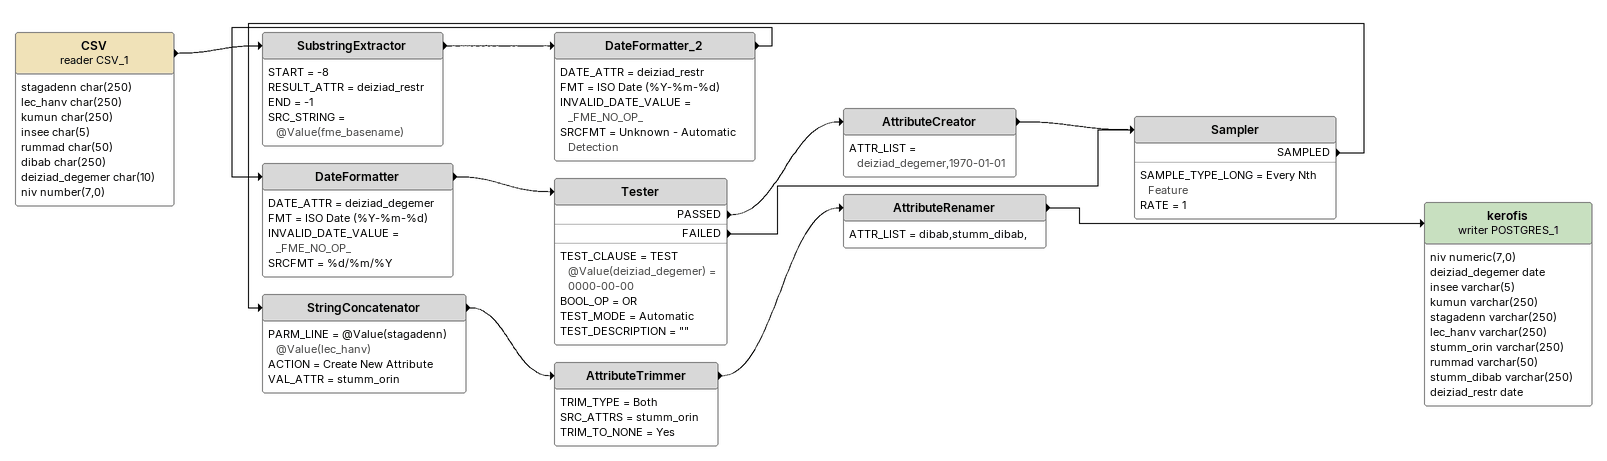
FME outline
CSV (reader CSV_1)
    attributes: stagadenn char(250), lec_hanv char(250), kumun char(250), insee char(5), rummad char(50), dibab char(250), deiziad_degemer char(10), niv number(7,0)
    -> SubstringExtractor
SubstringExtractor
    START = -8
    RESULT_ATTR = deiziad_restr
    END = -1
    SRC_STRING = @Value(fme_basename)
    -> DateFormatter_2
DateFormatter_2
    DATE_ATTR = deiziad_restr
    FMT = ISO Date (%Y-%m-%d)
    INVALID_DATE_VALUE = _FME_NO_OP_
    SRCFMT = Unknown - Automatic Detection
    -> DateFormatter
DateFormatter
    DATE_ATTR = deiziad_degemer
    FMT = ISO Date (%Y-%m-%d)
    INVALID_DATE_VALUE = _FME_NO_OP_
    SRCFMT = %d/%m/%Y
    -> Tester
Tester
    TEST_CLAUSE = TEST @Value(deiziad_degemer) = 0000-00-00
    BOOL_OP = OR
    TEST_MODE = Automatic
    TEST_DESCRIPTION = ""
    PASSED -> AttributeCreator
    FAILED -> Sampler
AttributeCreator
    ATTR_LIST = deiziad_degemer,1970-01-01
    -> Sampler
Sampler
    SAMPLE_TYPE_LONG = Every Nth Feature
    RATE = 1
    SAMPLED -> StringConcatenator
StringConcatenator
    PARM_LINE = @Value(stagadenn) @Value(lec_hanv)
    ACTION = Create New Attribute
    VAL_ATTR = stumm_orin
    -> AttributeTrimmer
AttributeTrimmer
    TRIM_TYPE = Both
    SRC_ATTRS = stumm_orin
    TRIM_TO_NONE = Yes
    -> AttributeRenamer
AttributeRenamer
    ATTR_LIST = dibab,stumm_dibab,
    -> kerofis (writer POSTGRES_1)
kerofis (writer POSTGRES_1)
    attributes: niv numeric(7,0), deiziad_degemer date, insee varchar(5), kumun varchar(250), stagadenn varchar(250), lec_hanv varchar(250), stumm_orin varchar(250), rummad varchar(50), stumm_dibab varchar(250), deiziad_restr date
